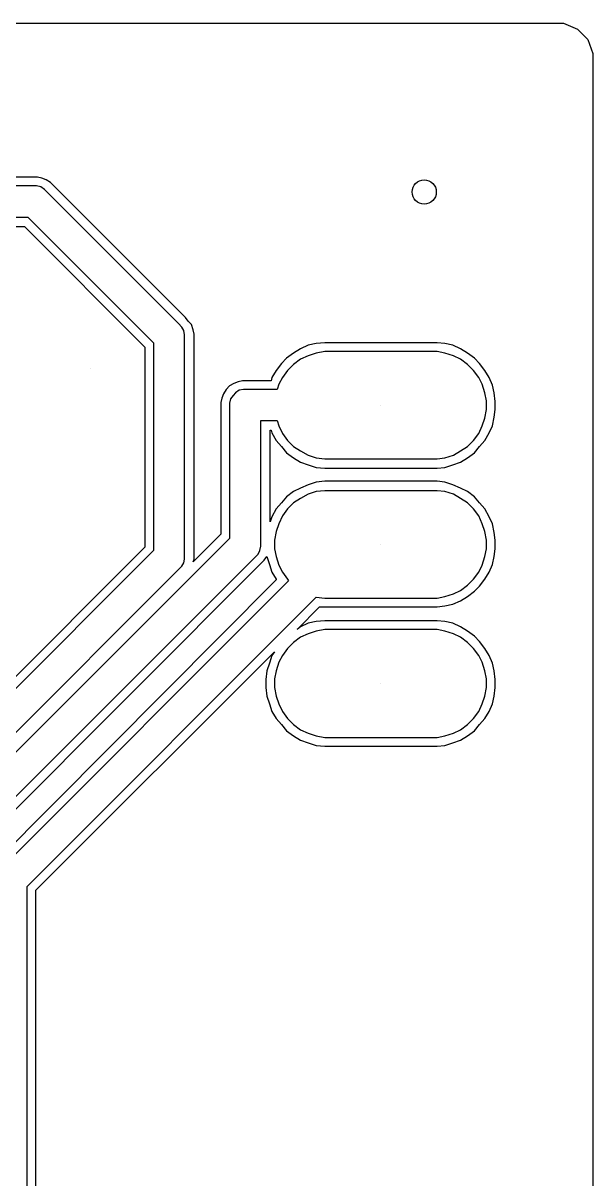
# Model space of a CAD drawing. Extents: x -4564 to 93, y -2074 to 43.
# Drawn here: x -566 to 93, y -1292 to 43 of the extents above; entities that cross this region are included whole.
import ezdxf

# ---------------------------------------------------------------- set-up
doc = ezdxf.new("R2010")
doc.units = 0
for name, color, linetype in [('10', 10, 'CONTINUOUS'), ('3', 3, 'CONTINUOUS'), ('4', 4, 'CONTINUOUS'), ('5', 5, 'CONTINUOUS'), ('6', 6, 'CONTINUOUS')]:
    doc.layers.add(name, color=color, linetype=linetype)

msp = doc.modelspace()

# ---------------------------------------------------------------- linework, layer by layer
at = {"layer": '10'}
msp.add_arc((-102, -152), 14, 180, 540, dxfattribs=at)
at = {"layer": '3'}
for p, q in [((-4530, 43), (59, 43)), ((59, 43), (75, 36)), ((75, 36), (87, 24)), ((87, 24), (93, 8)), ((93, 8), (93, -2040)), ((-550, -145), (-1422, -145)), ((-545, -146), (-550, -145)), ((-541, -149), (-545, -146)), ((-386, -304), (-541, -149)), ((-1413, -181), (-560, -181)), ((-560, -181), (-415, -326)), ((-382, -308), (-386, -304)), ((-380, -312), (-382, -308)), ((-379, -317), (-380, -312)), ((-379, -576), (-379, -317)), ((-415, -326), (-415, -566)), ((-245, -345), (-253, -351)), ((-236, -341), (-245, -345)), ((-227, -338), (-236, -341)), ((-217, -336), (-227, -338)), ((-87, -336), (-217, -336)), ((-78, -338), (-87, -336)), ((-68, -341), (-78, -338)), ((-60, -345), (-68, -341)), ((-52, -351), (-60, -345)), ((-260, -358), (-266, -366)), ((-253, -351), (-260, -358)), ((-45, -358), (-52, -351)), ((-39, -366), (-45, -358)), ((-266, -366), (-270, -374)), ((-35, -374), (-39, -366)), ((-323, -387), (-326, -391)), ((-320, -384), (-323, -387)), ((-316, -381), (-320, -384)), ((-311, -380), (-316, -381)), ((-272, -380), (-311, -380)), ((-270, -374), (-272, -380)), ((-32, -384), (-35, -374)), ((-30, -393), (-32, -384)), ((-326, -391), (-327, -396)), ((-327, -396), (-327, -552)), ((-30, -403), (-30, -393)), ((-35, -422), (-32, -413)), ((-32, -413), (-30, -403)), ((-291, -561), (-291, -416)), ((-291, -416), (-272, -416)), ((-272, -416), (-270, -422)), ((-270, -422), (-266, -431)), ((-39, -431), (-35, -422)), ((-266, -431), (-260, -439)), ((-260, -439), (-253, -446)), ((-52, -446), (-45, -439)), ((-45, -439), (-39, -431)), ((-253, -446), (-245, -451)), ((-245, -451), (-236, -456)), ((-68, -456), (-60, -451)), ((-60, -451), (-52, -446)), ((-236, -456), (-227, -459)), ((-227, -459), (-217, -460)), ((-217, -460), (-87, -460)), ((-87, -460), (-78, -459)), ((-78, -459), (-68, -456)), ((-245, -506), (-253, -511)), ((-236, -501), (-245, -506)), ((-227, -498), (-236, -501)), ((-217, -497), (-227, -498)), ((-87, -497), (-217, -497)), ((-78, -498), (-87, -497)), ((-68, -501), (-78, -498)), ((-60, -506), (-68, -501)), ((-52, -511), (-60, -506)), ((-260, -518), (-266, -526)), ((-253, -511), (-260, -518)), ((-45, -518), (-52, -511)), ((-39, -526), (-45, -518)), ((-266, -526), (-270, -535)), ((-35, -535), (-39, -526)), ((-273, -544), (-275, -554)), ((-270, -535), (-273, -544)), ((-32, -544), (-35, -535)), ((-30, -554), (-32, -544)), ((-327, -552), (-1168, -1392)), ((-275, -554), (-275, -564)), ((-30, -564), (-30, -554)), ((-415, -566), (-1140, -1291)), ((-1139, -1414), (-294, -570)), ((-294, -570), (-292, -566)), ((-292, -566), (-291, -561)), ((-275, -564), (-273, -573)), ((-273, -573), (-270, -583)), ((-35, -583), (-32, -573)), ((-32, -573), (-30, -564)), ((-1118, -1320), (-382, -584)), ((-382, -584), (-380, -580)), ((-380, -580), (-379, -576)), ((-270, -583), (-266, -591)), ((-39, -591), (-35, -583)), ((-266, -591), (-260, -599)), ((-260, -599), (-259, -601)), ((-52, -606), (-45, -599)), ((-45, -599), (-39, -591)), ((-259, -601), (-594, -936)), ((-68, -616), (-60, -612)), ((-60, -612), (-52, -606)), ((-561, -954), (-227, -620)), ((-227, -620), (-217, -621)), ((-217, -621), (-87, -621)), ((-87, -621), (-78, -619)), ((-78, -619), (-68, -616)), ((-245, -666), (-253, -672)), ((-236, -662), (-245, -666)), ((-227, -659), (-236, -662)), ((-217, -657), (-227, -659)), ((-87, -657), (-217, -657)), ((-78, -659), (-87, -657)), ((-68, -662), (-78, -659)), ((-60, -666), (-68, -662)), ((-52, -672), (-60, -666)), ((-260, -679), (-266, -687)), ((-253, -672), (-260, -679)), ((-45, -679), (-52, -672)), ((-39, -687), (-45, -679)), ((-266, -687), (-270, -695)), ((-35, -695), (-39, -687)), ((-273, -705), (-275, -714)), ((-270, -695), (-273, -705)), ((-32, -705), (-35, -695)), ((-30, -714), (-32, -705)), ((-275, -714), (-275, -724)), ((-30, -724), (-30, -714)), ((-275, -724), (-273, -734)), ((-32, -734), (-30, -724)), ((-273, -734), (-270, -743)), ((-270, -743), (-266, -752)), ((-39, -752), (-35, -743)), ((-35, -743), (-32, -734)), ((-266, -752), (-260, -760)), ((-260, -760), (-253, -767)), ((-52, -767), (-45, -760)), ((-45, -760), (-39, -752)), ((-253, -767), (-245, -773)), ((-245, -773), (-236, -777)), ((-68, -777), (-60, -773)), ((-60, -773), (-52, -767)), ((-236, -777), (-227, -780)), ((-227, -780), (-217, -782)), ((-217, -782), (-87, -782)), ((-217, -782), (-217, -782)), ((-87, -782), (-78, -780)), ((-78, -780), (-68, -777)), ((-561, -1587), (-561, -954))]:
    msp.add_line(p, q, dxfattribs=at)
at = {"layer": '4'}
for p, q in [((-4530, 43), (59, 43)), ((59, 43), (75, 36)), ((75, 36), (87, 24)), ((87, 24), (93, 8)), ((93, 8), (93, -2040)), ((-549, -135), (-1423, -135)), ((-544, -136), (-549, -135)), ((-539, -138), (-544, -136)), ((-534, -141), (-539, -138)), ((-378, -297), (-534, -141)), ((-646, -192), (-564, -192)), ((-564, -192), (-425, -331)), ((-375, -301), (-378, -297)), ((-371, -305), (-375, -301)), ((-369, -311), (-371, -305)), ((-368, -316), (-369, -311)), ((-368, -576), (-368, -316)), ((-425, -331), (-425, -562)), ((-245, -333), (-253, -338)), ((-236, -329), (-245, -333)), ((-227, -327), (-236, -329)), ((-217, -326), (-227, -327)), ((-87, -326), (-217, -326)), ((-78, -327), (-87, -326)), ((-69, -329), (-78, -327)), ((-60, -333), (-69, -329)), ((-52, -338), (-60, -333)), ((-261, -344), (-267, -350)), ((-253, -338), (-261, -344)), ((-44, -344), (-52, -338)), ((-38, -350), (-44, -344)), ((-273, -358), (-278, -366)), ((-267, -350), (-273, -358)), ((-32, -358), (-38, -350)), ((-27, -366), (-32, -358)), ((-322, -373), (-327, -376)), ((-317, -371), (-322, -373)), ((-312, -370), (-317, -371)), ((-279, -370), (-312, -370)), ((-278, -366), (-279, -370)), ((-23, -375), (-27, -366)), ((-334, -385), (-336, -390)), ((-331, -380), (-334, -385)), ((-327, -376), (-331, -380)), ((-21, -384), (-23, -375)), ((-20, -394), (-21, -384)), ((-336, -390), (-337, -395)), ((-337, -395), (-337, -547)), ((-20, -403), (-20, -394)), ((-23, -422), (-21, -412)), ((-21, -412), (-20, -403)), ((-280, -533), (-280, -427)), ((-280, -427), (-279, -427)), ((-279, -427), (-278, -430)), ((-27, -430), (-23, -422)), ((-278, -430), (-273, -439)), ((-273, -439), (-267, -446)), ((-38, -446), (-32, -439)), ((-32, -439), (-27, -430)), ((-267, -446), (-261, -453)), ((-261, -453), (-253, -459)), ((-52, -459), (-44, -453)), ((-44, -453), (-38, -446)), ((-253, -459), (-245, -464)), ((-245, -464), (-236, -467)), ((-236, -467), (-227, -470)), ((-78, -470), (-69, -467)), ((-69, -467), (-60, -464)), ((-60, -464), (-52, -459)), ((-227, -470), (-217, -471)), ((-217, -471), (-87, -471)), ((-87, -471), (-78, -470)), ((-236, -490), (-245, -494)), ((-227, -487), (-236, -490)), ((-217, -486), (-227, -487)), ((-87, -486), (-217, -486)), ((-78, -487), (-87, -486)), ((-69, -490), (-78, -487)), ((-60, -494), (-69, -490)), ((-261, -504), (-267, -511)), ((-253, -498), (-261, -504)), ((-245, -494), (-253, -498)), ((-52, -498), (-60, -494)), ((-44, -504), (-52, -498)), ((-38, -511), (-44, -504)), ((-273, -518), (-278, -527)), ((-267, -511), (-273, -518)), ((-32, -518), (-38, -511)), ((-27, -527), (-32, -518)), ((-278, -527), (-280, -533)), ((-23, -535), (-27, -527)), ((-337, -547), (-369, -579)), ((-21, -545), (-23, -535)), ((-20, -554), (-21, -545)), ((-20, -564), (-20, -554)), ((-425, -562), (-1077, -1214)), ((-287, -577), (-284, -573)), ((-284, -573), (-284, -573)), ((-284, -573), (-281, -582)), ((-23, -582), (-21, -573)), ((-21, -573), (-20, -564)), ((-1128, -1419), (-287, -577)), ((-369, -579), (-368, -576)), ((-281, -582), (-278, -591)), ((-27, -591), (-23, -582)), ((-273, -600), (-601, -929)), ((-278, -591), (-273, -599)), ((-273, -599), (-273, -600)), ((-38, -607), (-32, -599)), ((-32, -599), (-27, -591)), ((-52, -619), (-44, -613)), ((-44, -613), (-38, -607)), ((-69, -628), (-60, -624)), ((-60, -624), (-52, -619)), ((-249, -657), (-223, -631)), ((-223, -631), (-217, -631)), ((-217, -631), (-87, -631)), ((-87, -631), (-78, -630)), ((-78, -630), (-69, -628)), ((-236, -650), (-245, -654)), ((-227, -648), (-236, -650)), ((-217, -647), (-227, -648)), ((-87, -647), (-217, -647)), ((-78, -648), (-87, -647)), ((-69, -650), (-78, -648)), ((-60, -654), (-69, -650)), ((-245, -654), (-249, -657)), ((-52, -659), (-60, -654)), ((-44, -665), (-52, -659)), ((-38, -671), (-44, -665)), ((-32, -679), (-38, -671)), ((-27, -687), (-32, -679)), ((-551, -958), (-275, -683)), ((-278, -687), (-281, -696)), ((-275, -683), (-278, -687)), ((-23, -696), (-27, -687)), ((-284, -705), (-285, -715)), ((-281, -696), (-284, -705)), ((-21, -705), (-23, -696)), ((-20, -715), (-21, -705)), ((-285, -715), (-285, -724)), ((-20, -724), (-20, -715)), ((-285, -724), (-284, -734)), ((-21, -734), (-20, -724)), ((-284, -734), (-281, -743)), ((-281, -743), (-278, -752)), ((-27, -752), (-23, -743)), ((-23, -743), (-21, -734)), ((-278, -752), (-273, -760)), ((-273, -760), (-267, -767)), ((-38, -767), (-32, -760)), ((-32, -760), (-27, -752)), ((-267, -767), (-261, -774)), ((-261, -774), (-253, -780)), ((-52, -780), (-44, -774)), ((-44, -774), (-38, -767)), ((-253, -780), (-245, -785)), ((-245, -785), (-236, -788)), ((-69, -788), (-60, -785)), ((-60, -785), (-52, -780)), ((-236, -788), (-227, -791)), ((-227, -791), (-217, -792)), ((-217, -792), (-87, -792)), ((-87, -792), (-78, -791)), ((-78, -791), (-69, -788)), ((-551, -1587), (-551, -958))]:
    msp.add_line(p, q, dxfattribs=at)
at = {"layer": '5'}
msp.add_line((-488, -356), (-488, -356), dxfattribs=at)
at = {"layer": '6'}
for p, q in [((-152, -398), (-152, -398)), ((-152, -559), (-152, -559)), ((-152, -719), (-152, -719))]:
    msp.add_line(p, q, dxfattribs=at)

doc.saveas('drawing.dxf')
